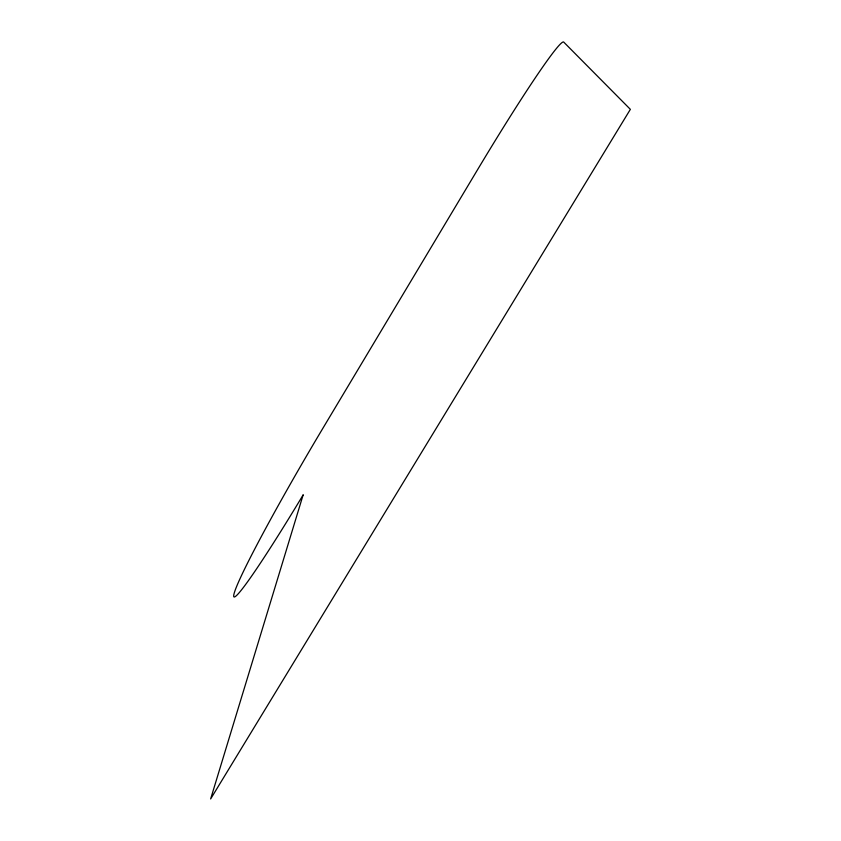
<?xml version="1.0" encoding="UTF-8"?>
<svg xmlns="http://www.w3.org/2000/svg" width="841" height="841" viewBox="0 0 841 841"><rect width="100%" height="100%" fill="white"/><g stroke="black" fill="none" stroke-linecap="round" stroke-linejoin="round"><path stroke-width="1.26" d="M303.117 494.96L210.639 798.95L630.361 109.351L563.68 42.05A164.762 8.852 -59.3 0 0 477.867 169.199L323.932 426.524A159.99 8.452 -59.7 0 0 234.25 593.052A159.99 8.452 -59.7 0 0 303.117 494.96"/></g></svg>
